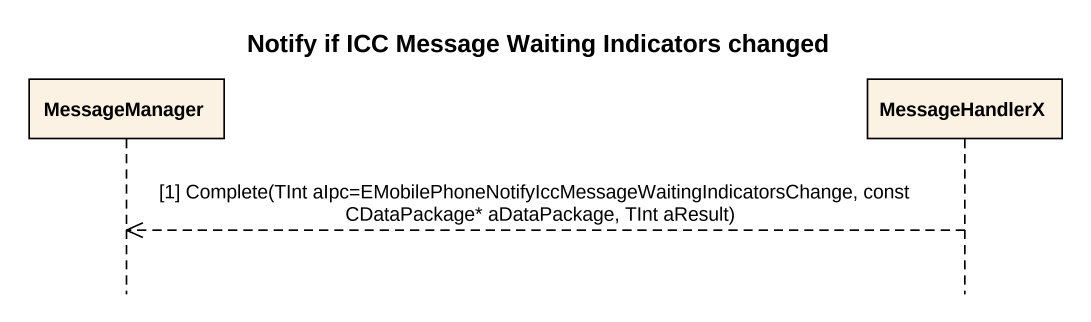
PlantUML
@startuml
title Notify if ICC Message Waiting Indicators changed
hide footbox
participant MessageManager
participant MessageHandlerX

MessageHandlerX -->> MessageManager : [1] Complete(TInt aIpc=EMobilePhoneNotifyIccMessageWaitingIndicatorsChange, const CDataPackage* aDataPackage, TInt aResult)
@enduml
